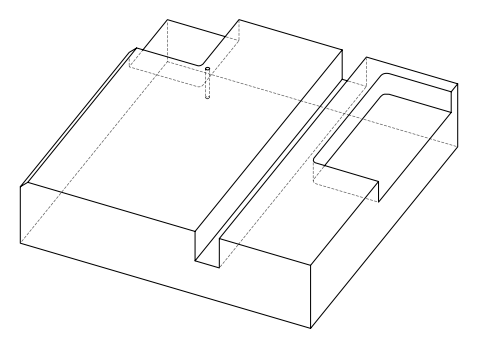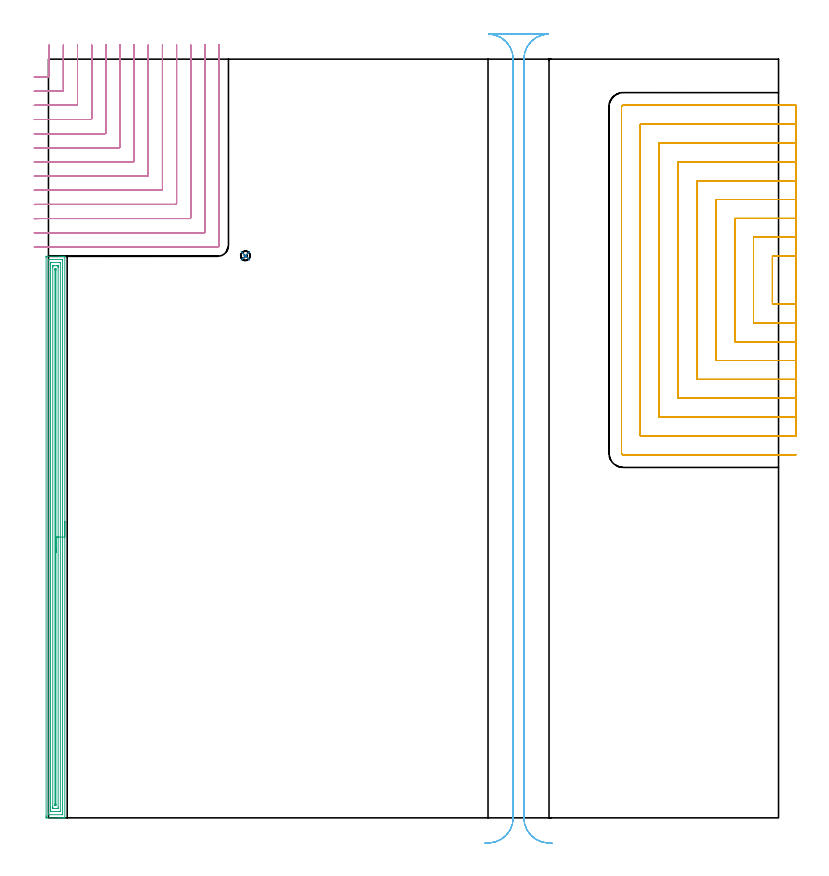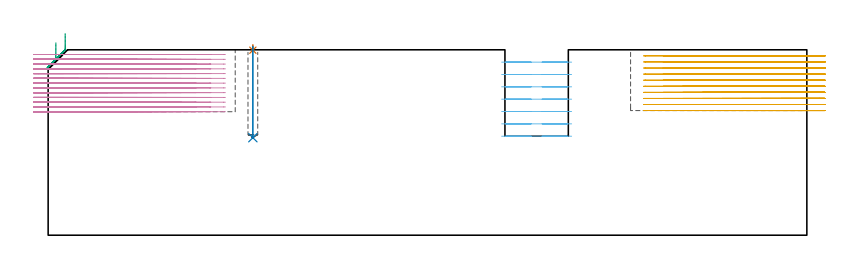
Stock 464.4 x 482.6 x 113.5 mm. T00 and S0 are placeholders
(PLAN: 6 operations, 5 tool changes, 168.6 min)
(1 SPOT_DRILL | STEP1POCKET | NXT0321_9005460120000 | 0.03 min | 0 mm3)
(2 DRILL_BLIND_HOLE_INTO_CENTER | STEP1POCKET | UGT0301_025 | 0.22 min | 1462 mm3)
(3 AREA_MILL | FG_CHAMFER_SURFACE | UGT0205_001 | 14.48 min | 25753 mm3)
(4 MILL_CORNER_NOTCH_RECTANGULAR | CORNER_NOTCH_RECTANGULAR | NXT0201_011 | Follow Part, ap 3, ae 75% | 51.26 min | 543363 mm3)
(5 MILL_SLOT | SLOT_PARTIAL_RECTANGULAR | NXT0201_012 | Follow Part, ap 4, ae 75% | 87.02 min | 955626 mm3)
(6 MILL_RECTANGULAR_SLOT | SLOT_RECTANGULAR | UGT0201_004 | Follow Part, ap 8, ae 75% | 15.61 min | 990706 mm3)
(TOOL NXT0321_9005460120000 | NC Spot Drill, 142deg, 12mm, Carbide, Uncoated | D12 PA142 FL30 Z2)
(TOOL UGT0301_025 | Twist Drill 6 mm | D6 PA118 FL57 Z2)
(TOOL UGT0205_001 | Chamfer Mill 20 x 3 x 45 deg. | D20 FL50 Z2)
(TOOL NXT0201_011 | ENDMILL 12mm [2P460-1200-NA 1630] | D12 FL38 Z6)
(TOOL NXT0201_012 | ENDMILL 16mm [2P460-1600-NA 1630] | D16 FL38 Z6)
(TOOL UGT0201_004 | End Mill 32 mm | D32 FL53 Z6)
(OP 1 SPOT_DRILL)
G17 G21 G94 G90
T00 M6
G54
G17 G0 G90 X125.3 Y357.5 S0 M3
G43 Z123.5 H0
G94 G81 G98 Z113.242 F250. R116.5
G80
M5
M2
(OP 2 DRILL_BLIND_HOLE_INTO_CENTER)
G17 G21 G94 G90
T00 M6
G54
G17 G0 G90 X125.3 Y357.5 S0 M3
G43 Z123.5 H0
G94 G81 G98 Z59.7 F250. R115.5
G80
M5
M2
(OP 3 AREA_MILL)
G17 G21 G94 G90
T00 M6
G54
G17 G0 G90 X10.4 Y188.6 S1061 M3
G43 Z123.5 H0
G94 G1 Y188.562 Z122.628 F250.
Y188.448 Z121.763
Y188.259 Z120.912
Y187.997 Z120.08
Y187.663 Z119.274
Y187.26 Z118.5
Y186.792 Z117.764
Y186.26 Z117.072
Y185.671 Z116.429
Y185.028 Z115.839
Y184.336 Z115.308
Y183.6 Z114.84
Y182.826 Z114.437
Y182.02 Z114.103
Y181.188 Z113.841
Y180.337 Z113.652
Y179.472 Z113.538
Y178.6 Z113.5
Y0.184
X10.397 Y0.01 Z113.488
X10.339 Y0.007 Z113.431
X9.907 Y0. Z113.006
X9.645 Z112.745
X8.91 Z112.005
X7.65 Z110.747
X6.234 Z109.33
X-0.902 Y0.001 Z102.196
X-1.143 Y0.003 Z101.954
X-1.492 Y0.008 Z101.606
X-1.494 Y0.038 Z101.604
X-1.499 Y0.632 Z101.602
X-1.5 Y1.231 Z101.6
Y356.569
X-1.497 Y356.866 Z101.602
X-1.492 Y357.19 Z101.606
X-1.164 Y357.2 Z101.934
X7.126 Z110.221
X8.542 Z111.638
X8.91 Z112.005
X9.645 Z112.745
X9.907 Z113.006
X10.339 Y357.193 Z113.431
X10.397 Y357.19 Z113.488
X10.4 Y357.015 Z113.5
Y178.6
X8.986 Z112.086
X8.985 Y2.268 Z112.085
X8.982 Y2.116 Z112.082
X8.979 Y2.021 Z112.079
X8.96 Y2.01 Z112.06
X8.91 Y2.007 Z112.01
X8.436 Y2.001 Z111.536
X0.409 Z103.509
X-0.01 Y2.006 Z103.09
X-0.068 Y2.01 Z103.032
X-0.079 Y2.016 Z103.021
X-0.082 Y2.09 Z103.018
X-0.085 Y2.192 Z103.015
X-0.086 Y2.496 Z103.014
X-0.085 Y354.932 Z103.015
X-0.082 Y355.085 Z103.018
X-0.079 Y355.18 Z103.021
X-0.06 Y355.19 Z103.04
X-0.01 Y355.193 Z103.09
X0.464 Y355.199 Z103.564
X8.491 Z111.591
X8.91 Y355.194 Z112.01
X8.968 Y355.19 Z112.068
X8.979 Y355.184 Z112.079
X8.982 Y355.11 Z112.082
X8.985 Y355.008 Z112.085
X8.986 Y354.856 Z112.086
Y354.78
Y178.6
X7.571 Z110.671
Y4.097
X7.569 Y4.041 Z110.669
X7.567 Y4.016 Z110.667
X7.565 Y4.01 Z110.665
X7.542 Y4.008 Z110.642
X7.333 Y4.001 Z110.433
X1.774 Z104.874
X1.566 Y4.004 Z104.666
X1.427 Y4.009 Z104.527
X1.335 Y4.015 Z104.435
X1.333 Y4.06 Z104.433
X1.331 Y4.209 Z104.431
X1.329 Y4.655 Z104.429
Y353.103
X1.33 Y353.159 Z104.43
X1.333 Y353.184 Z104.433
X1.335 Y353.19 Z104.435
X1.358 Y353.192 Z104.458
X1.567 Y353.199 Z104.667
X7.126 Z110.226
X7.334 Y353.196 Z110.434
X7.472 Y353.191 Z110.572
X7.565 Y353.185 Z110.665
X7.567 Y353.14 Z110.667
X7.569 Y352.991 Z110.669
X7.571 Y352.545 Z110.671
Y178.6
X6.157 Z109.257
Y6.892
X6.153 Y6.079 Z109.253
X6.15 Y6.023 Z109.25
X6.144 Y6.01 Z109.244
X6.12 Y6.007 Z109.22
X6.009 Y6.003 Z109.109
X5.787 Y6.001 Z108.887
X5.342 Y6. Z108.442
X3.558 Z106.658
X3.112 Y6.001 Z106.212
X2.891 Y6.003 Z105.991
X2.78 Y6.007 Z105.88
X2.756 Y6.01 Z105.856
X2.75 Y6.021 Z105.85
X2.748 Y6.063 Z105.848
X2.743 Y6.815 Z105.843
Y6.892
Y350.308
X2.747 Y351.121 Z105.847
X2.749 Y351.177 Z105.849
X2.756 Y351.19 Z105.856
X2.78 Y351.193 Z105.88
X2.891 Y351.197 Z105.991
X3.113 Y351.199 Z106.213
X3.558 Y351.2 Z106.658
X5.342 Z108.442
X5.788 Y351.199 Z108.888
X6.009 Y351.197 Z109.109
X6.12 Y351.193 Z109.22
X6.144 Y351.19 Z109.244
X6.15 Y351.179 Z109.25
X6.152 Y351.137 Z109.252
X6.157 Y350.385 Z109.257
Y350.308
Y178.6
X4.743 Z107.843
Y8.68
X4.742 Y8.388 Z107.842
X4.738 Y8.093 Z107.838
X4.736 Y8.017 Z107.836
X4.704 Y8.01 Z107.804
X4.619 Y8.006 Z107.719
X4.45 Y8.003 Z107.55
X4.233 Y8.004 Z107.333
X4.171 Y8.01 Z107.271
X4.164 Y8.027 Z107.264
X4.161 Y8.075 Z107.261
X4.158 Y8.68 Z107.258
X4.157 Y8.974 Z107.257
Y348.52
X4.158 Y348.812 Z107.258
X4.162 Y349.107 Z107.262
X4.164 Y349.183 Z107.264
X4.196 Y349.19 Z107.296
X4.28 Y349.194 Z107.38
X4.45 Y349.197 Z107.55
X4.667 Y349.196 Z107.767
X4.729 Y349.19 Z107.829
X4.736 Y349.173 Z107.836
X4.739 Y349.125 Z107.839
X4.742 Y348.52 Z107.842
X4.743 Y348.226 Z107.843
Y178.6
Y177.728 Z107.881
Y176.864 Z107.995
Y176.012 Z108.184
Y175.18 Z108.446
Y174.374 Z108.78
Y173.6 Z109.183
Y172.864 Z109.652
Y172.172 Z110.183
Y171.529 Z110.772
Y170.94 Z111.415
Y170.409 Z112.107
Y169.94 Z112.843
Y169.537 Z113.617
Y169.203 Z114.423
Y168.941 Z115.255
Y168.752 Z116.107
Y168.638 Z116.971
Y168.6 Z117.843
G0 Z123.5
M5
M2
(OP 4 MILL_CORNER_NOTCH_RECTANGULAR)
G17 G21 G94 G90
T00 M6
G54
G17 G0 G90 X-9. Y471.148 S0 M3
G43 Z123.5 H1
Z110.585
G94 G1 X-6. Y471.19 F250.
G2 X-4.496 Y471.2 R108. F500.
G1 X-0.093
G3 X0.5 Y471.793 R0.6
G1 Y488.6
Y491.6 F250.
G0 Z123.5
X-9. Y462.143
Z110.585
G1 X-6. Y462.189
G2 X-4.496 Y462.2 R99. F500.
G1 X8.907
G3 X9.5 Y462.793 R0.6
G1 Y488.6
Y491.6 F250.
G0 Z123.5
X-9. Y453.137
Z110.585
G1 X-6. Y453.187
G2 X-4.496 Y453.2 R90. F500.
G1 X17.907
G3 X18.5 Y453.793 R0.6
G1 Y488.6
Y491.6 F250.
G0 Z123.5
X-8.999 Y444.13
Z110.585
G1 X-6. Y444.186
G2 X-4.496 Y444.2 R81. F500.
G1 X26.906
G3 X27.5 Y444.794 R0.6
G1 Y488.6
Y491.6 F250.
G0 Z123.5
X-8.999 Y435.122
Z110.585
G1 X-6. Y435.184
G2 X-4.496 Y435.2 R72. F500.
G1 X35.906
G3 X36.5 Y435.794 R0.6
G1 Y488.6
Y491.6 F250.
G0 Z123.5
X-8.999 Y426.11
Z110.585
G1 X-6. Y426.182
G2 X-4.496 Y426.2 R63. F500.
G1 X44.906
G3 X45.5 Y426.794 R0.6
G1 Y488.6
Y491.6 F250.
G0 Z123.5
X-8.999 Y417.095
Z110.585
G1 X-6. Y417.179
G2 X-4.496 Y417.2 R54. F500.
G1 X53.905
G3 X54.5 Y417.795 R0.6
G1 Y488.6
Y491.6 F250.
G0 Z123.5
X-8.998 Y408.075
Z110.585
G1 X-6. Y408.175
G2 X-4.496 Y408.2 R45. F500.
G1 X62.905
G3 X63.5 Y408.795 R0.6
G1 Y488.6
Y491.6 F250.
G0 Z123.5
X-8.997 Y399.043
Z110.585
G1 X-6. Y399.169
G2 X-4.496 Y399.2 R36. F500.
G1 X71.905
G3 X72.5 Y399.795 R0.6
G1 Y488.6
Y491.6 F250.
G0 Z123.5
X-8.995 Y389.991
Z110.585
G1 X-6. Y390.158
G2 X-4.496 Y390.2 R27. F500.
G1 X80.905
G3 X81.5 Y390.795 R0.6
G1 Y488.6
Y491.6 F250.
G0 Z123.5
X-8.99 Y380.886
Z110.585
G1 X-6. Y381.137
G2 X-4.496 Y381.2 R18. F500.
G1 X89.904
G3 X90.5 Y381.796 R0.6
G1 Y488.6
Y491.6 F250.
G0 Z123.5
X-8.958 Y371.572
Z110.585
G1 X-6. Y372.073
G2 X-4.496 Y372.2 R9. F500.
G1 X98.904
G3 X99.5 Y372.796 R0.6
G1 Y488.6
Y491.6 F250.
G0 Z123.5
X-7.496 Y363.2
Z110.585
G1 X-4.496
X107.5 F500.
G3 X108.5 Y364.2 R1.
G1 Y488.6
Y491.6 F250.
G0 Z123.5
X-9. Y471.195
Z107.669
G1 X-6. Y471.2
X-5.821 F500.
X-0.093
G3 X0.5 Y471.793 R0.6
G1 Y488.6
Y491.6 F250.
G0 Z123.5
X-9. Y462.194
Z107.669
G1 X-6. Y462.2
X-5.821 F500.
X8.907
G3 X9.5 Y462.793 R0.6
G1 Y488.6
Y491.6 F250.
G0 Z123.5
X-9. Y453.194
Z107.669
G1 X-6. Y453.2
X-5.821 F500.
X17.907
G3 X18.5 Y453.793 R0.6
G1 Y488.6
Y491.6 F250.
G0 Z123.5
X-9. Y444.193
Z107.669
G1 X-6. Y444.2
X-5.821 F500.
X26.906
G3 X27.5 Y444.794 R0.6
G1 Y488.6
Y491.6 F250.
G0 Z123.5
X-9. Y435.192
Z107.669
G1 X-6. Y435.2
X-5.821 F500.
X35.906
G3 X36.5 Y435.794 R0.6
G1 Y488.6
Y491.6 F250.
G0 Z123.5
X-9. Y426.191
Z107.669
G1 X-6. Y426.2
X-5.821 F500.
X44.906
G3 X45.5 Y426.794 R0.6
G1 Y488.6
Y491.6 F250.
G0 Z123.5
X-9. Y417.19
Z107.669
G1 X-6. Y417.2
X-5.821 F500.
X53.905
G3 X54.5 Y417.795 R0.6
G1 Y488.6
Y491.6 F250.
G0 Z123.5
X-9. Y408.188
Z107.669
G1 X-6. Y408.2
X-5.821 F500.
X62.905
G3 X63.5 Y408.795 R0.6
G1 Y488.6
Y491.6 F250.
G0 Z123.5
X-9. Y399.185
Z107.669
G1 X-6. Y399.2
X-5.821 F500.
X71.905
G3 X72.5 Y399.795 R0.6
G1 Y488.6
Y491.6 F250.
G0 Z123.5
X-9. Y390.18
Z107.669
G1 X-6. Y390.199
X-5.821 Y390.2 F500.
X80.905
G3 X81.5 Y390.795 R0.6
G1 Y488.6
Y491.6 F250.
G0 Z123.5
X-9. Y381.169
Z107.669
G1 X-6. Y381.199
X-5.821 Y381.2 F500.
X89.904
G3 X90.5 Y381.796 R0.6
G1 Y488.6
Y491.6 F250.
G0 Z123.5
X-8.999 Y372.139
Z107.669
G1 X-6. Y372.198
X-5.821 Y372.2 F500.
X98.904
G3 X99.5 Y372.796 R0.6
G1 Y488.6
Y491.6 F250.
G0 Z123.5
X-8.821 Y363.2
Z107.669
G1 X-5.821
X107.5 F500.
G3 X108.5 Y364.2 R1.
G1 Y488.6
Y491.6 F250.
G0 Z123.5
X-9. Y471.2
Z104.754
G1 X-6.
X-0.093 F500.
G3 X0.5 Y471.793 R0.6
G1 Y488.6
Y491.6 F250.
G0 Z123.5
X-9. Y462.2
Z104.754
G1 X-6.
X8.907 F500.
G3 X9.5 Y462.793 R0.6
G1 Y488.6
Y491.6 F250.
G0 Z123.5
X-9. Y453.2
Z104.754
G1 X-6.
X17.907 F500.
G3 X18.5 Y453.793 R0.6
G1 Y488.6
Y491.6 F250.
G0 Z123.5
X-9. Y444.2
Z104.754
G1 X-6.
X26.906 F500.
G3 X27.5 Y444.794 R0.6
G1 Y488.6
Y491.6 F250.
G0 Z123.5
X-9. Y435.2
Z104.754
G1 X-6.
X35.906 F500.
G3 X36.5 Y435.794 R0.6
G1 Y488.6
Y491.6 F250.
G0 Z123.5
X-9. Y426.2
Z104.754
G1 X-6.
X44.906 F500.
G3 X45.5 Y426.794 R0.6
G1 Y488.6
Y491.6 F250.
G0 Z123.5
X-9. Y417.2
Z104.754
G1 X-6.
X53.905 F500.
G3 X54.5 Y417.795 R0.6
G1 Y488.6
Y491.6 F250.
G0 Z123.5
X-9. Y408.2
Z104.754
G1 X-6.
X62.905 F500.
G3 X63.5 Y408.795 R0.6
G1 Y488.6
Y491.6 F250.
G0 Z123.5
X-9. Y399.2
Z104.754
G1 X-6.
X71.905 F500.
G3 X72.5 Y399.795 R0.6
G1 Y488.6
Y491.6 F250.
G0 Z123.5
X-9. Y390.2
Z104.754
G1 X-6.
X80.905 F500.
G3 X81.5 Y390.795 R0.6
G1 Y488.6
Y491.6 F250.
G0 Z123.5
X-9. Y381.2
Z104.754
G1 X-6.
X89.904 F500.
G3 X90.5 Y381.796 R0.6
G1 Y488.6
Y491.6 F250.
G0 Z123.5
X-9. Y372.2
Z104.754
G1 X-6.
X98.904 F500.
G3 X99.5 Y372.796 R0.6
G1 Y488.6
Y491.6 F250.
G0 Z123.5
X-9. Y363.2
Z104.754
G1 X-6.
X107.5 F500.
G3 X108.5 Y364.2 R1.
G1 Y488.6
Y491.6 F250.
G0 Z123.5
X-9. Y471.2
Z101.838
G1 X-6.
X-0.093 F500.
G3 X0.5 Y471.793 R0.6
G1 Y488.6
Y491.6 F250.
G0 Z123.5
X-9. Y462.2
Z101.838
G1 X-6.
X8.907 F500.
G3 X9.5 Y462.793 R0.6
G1 Y488.6
Y491.6 F250.
G0 Z123.5
X-9. Y453.2
Z101.838
G1 X-6.
X17.907 F500.
G3 X18.5 Y453.793 R0.6
G1 Y488.6
Y491.6 F250.
G0 Z123.5
X-9. Y444.2
Z101.838
G1 X-6.
X26.906 F500.
G3 X27.5 Y444.794 R0.6
G1 Y488.6
Y491.6 F250.
G0 Z123.5
X-9. Y435.2
Z101.838
G1 X-6.
X35.906 F500.
G3 X36.5 Y435.794 R0.6
G1 Y488.6
Y491.6 F250.
G0 Z123.5
X-9. Y426.2
Z101.838
G1 X-6.
X44.906 F500.
G3 X45.5 Y426.794 R0.6
G1 Y488.6
Y491.6 F250.
G0 Z123.5
X-9. Y417.2
Z101.838
G1 X-6.
X53.905 F500.
G3 X54.5 Y417.795 R0.6
G1 Y488.6
Y491.6 F250.
G0 Z123.5
X-9. Y408.2
Z101.838
G1 X-6.
X62.905 F500.
G3 X63.5 Y408.795 R0.6
G1 Y488.6
Y491.6 F250.
G0 Z123.5
X-9. Y399.2
Z101.838
G1 X-6.
X71.905 F500.
G3 X72.5 Y399.795 R0.6
G1 Y488.6
Y491.6 F250.
G0 Z123.5
X-9. Y390.2
Z101.838
G1 X-6.
X80.905 F500.
G3 X81.5 Y390.795 R0.6
G1 Y488.6
Y491.6 F250.
G0 Z123.5
X-9. Y381.2
Z101.838
G1 X-6.
X89.904 F500.
G3 X90.5 Y381.796 R0.6
G1 Y488.6
Y491.6 F250.
G0 Z123.5
X-9. Y372.2
Z101.838
G1 X-6.
X98.904 F500.
G3 X99.5 Y372.796 R0.6
G1 Y488.6
Y491.6 F250.
G0 Z123.5
X-9. Y363.2
Z101.838
G1 X-6.
X107.5 F500.
G3 X108.5 Y364.2 R1.
G1 Y488.6
Y491.6 F250.
G0 Z123.5
X-9. Y471.2
Z98.923
G1 X-6.
X-0.093 F500.
G3 X0.5 Y471.793 R0.6
G1 Y488.6
Y491.6 F250.
G0 Z123.5
X-9. Y462.2
Z98.923
G1 X-6.
X8.907 F500.
G3 X9.5 Y462.793 R0.6
G1 Y488.6
Y491.6 F250.
G0 Z123.5
X-9. Y453.2
Z98.923
G1 X-6.
X17.907 F500.
G3 X18.5 Y453.793 R0.6
G1 Y488.6
Y491.6 F250.
G0 Z123.5
X-9. Y444.2
Z98.923
G1 X-6.
X26.906 F500.
G3 X27.5 Y444.794 R0.6
G1 Y488.6
Y491.6 F250.
G0 Z123.5
X-9. Y435.2
Z98.923
G1 X-6.
X35.906 F500.
G3 X36.5 Y435.794 R0.6
G1 Y488.6
Y491.6 F250.
G0 Z123.5
X-9. Y426.2
Z98.923
G1 X-6.
X44.906 F500.
G3 X45.5 Y426.794 R0.6
G1 Y488.6
Y491.6 F250.
G0 Z123.5
X-9. Y417.2
Z98.923
G1 X-6.
X53.905 F500.
G3 X54.5 Y417.795 R0.6
G1 Y488.6
Y491.6 F250.
G0 Z123.5
X-9. Y408.2
Z98.923
G1 X-6.
X62.905 F500.
G3 X63.5 Y408.795 R0.6
G1 Y488.6
Y491.6 F250.
G0 Z123.5
X-9. Y399.2
Z98.923
G1 X-6.
X71.905 F500.
G3 X72.5 Y399.795 R0.6
G1 Y488.6
Y491.6 F250.
G0 Z123.5
X-9. Y390.2
Z98.923
G1 X-6.
X80.905 F500.
G3 X81.5 Y390.795 R0.6
G1 Y488.6
Y491.6 F250.
G0 Z123.5
X-9. Y381.2
Z98.923
G1 X-6.
X89.904 F500.
G3 X90.5 Y381.796 R0.6
G1 Y488.6
Y491.6 F250.
G0 Z123.5
X-9. Y372.2
Z98.923
G1 X-6.
X98.904 F500.
G3 X99.5 Y372.796 R0.6
G1 Y488.6
Y491.6 F250.
G0 Z123.5
X-9. Y363.2
Z98.923
G1 X-6.
X107.5 F500.
G3 X108.5 Y364.2 R1.
G1 Y488.6
Y491.6 F250.
G0 Z123.5
X-9. Y471.2
Z96.008
G1 X-6.
X-0.093 F500.
G3 X0.5 Y471.793 R0.6
G1 Y488.6
Y491.6 F250.
G0 Z123.5
X-9. Y462.2
Z96.008
G1 X-6.
X8.907 F500.
G3 X9.5 Y462.793 R0.6
G1 Y488.6
Y491.6 F250.
G0 Z123.5
X-9. Y453.2
Z96.008
G1 X-6.
X17.907 F500.
G3 X18.5 Y453.793 R0.6
G1 Y488.6
Y491.6 F250.
G0 Z123.5
X-9. Y444.2
Z96.008
G1 X-6.
X26.906 F500.
G3 X27.5 Y444.794 R0.6
G1 Y488.6
Y491.6 F250.
G0 Z123.5
X-9. Y435.2
Z96.008
G1 X-6.
X35.906 F500.
G3 X36.5 Y435.794 R0.6
G1 Y488.6
Y491.6 F250.
G0 Z123.5
X-9. Y426.2
Z96.008
G1 X-6.
X44.906 F500.
G3 X45.5 Y426.794 R0.6
G1 Y488.6
Y491.6 F250.
G0 Z123.5
X-9. Y417.2
Z96.008
G1 X-6.
X53.905 F500.
G3 X54.5 Y417.795 R0.6
G1 Y488.6
Y491.6 F250.
G0 Z123.5
X-9. Y408.2
Z96.008
G1 X-6.
X62.905 F500.
G3 X63.5 Y408.795 R0.6
G1 Y488.6
Y491.6 F250.
G0 Z123.5
X-9. Y399.2
Z96.008
G1 X-6.
X71.905 F500.
G3 X72.5 Y399.795 R0.6
G1 Y488.6
Y491.6 F250.
G0 Z123.5
X-9. Y390.2
Z96.008
G1 X-6.
X80.905 F500.
G3 X81.5 Y390.795 R0.6
G1 Y488.6
Y491.6 F250.
G0 Z123.5
X-9. Y381.2
Z96.008
G1 X-6.
X89.904 F500.
G3 X90.5 Y381.796 R0.6
G1 Y488.6
Y491.6 F250.
G0 Z123.5
X-9. Y372.2
Z96.008
G1 X-6.
X98.904 F500.
G3 X99.5 Y372.796 R0.6
G1 Y488.6
Y491.6 F250.
G0 Z123.5
X-9. Y363.2
Z96.008
G1 X-6.
X107.5 F500.
G3 X108.5 Y364.2 R1.
G1 Y488.6
Y491.6 F250.
G0 Z123.5
X-9. Y471.2
Z93.092
G1 X-6.
X-0.093 F500.
G3 X0.5 Y471.793 R0.6
G1 Y488.6
Y491.6 F250.
G0 Z123.5
X-9. Y462.2
Z93.092
G1 X-6.
X8.907 F500.
G3 X9.5 Y462.793 R0.6
G1 Y488.6
Y491.6 F250.
G0 Z123.5
X-9. Y453.2
Z93.092
G1 X-6.
X17.907 F500.
G3 X18.5 Y453.793 R0.6
G1 Y488.6
Y491.6 F250.
G0 Z123.5
X-9. Y444.2
Z93.092
G1 X-6.
X26.906 F500.
G3 X27.5 Y444.794 R0.6
G1 Y488.6
Y491.6 F250.
G0 Z123.5
X-9. Y435.2
Z93.092
G1 X-6.
X35.906 F500.
G3 X36.5 Y435.794 R0.6
G1 Y488.6
Y491.6 F250.
G0 Z123.5
X-9. Y426.2
Z93.092
G1 X-6.
X44.906 F500.
G3 X45.5 Y426.794 R0.6
G1 Y488.6
Y491.6 F250.
G0 Z123.5
X-9. Y417.2
Z93.092
G1 X-6.
X53.905 F500.
G3 X54.5 Y417.795 R0.6
G1 Y488.6
Y491.6 F250.
G0 Z123.5
X-9. Y408.2
Z93.092
G1 X-6.
X62.905 F500.
G3 X63.5 Y408.795 R0.6
G1 Y488.6
Y491.6 F250.
G0 Z123.5
X-9. Y399.2
Z93.092
G1 X-6.
X71.905 F500.
G3 X72.5 Y399.795 R0.6
G1 Y488.6
Y491.6 F250.
G0 Z123.5
X-9. Y390.2
Z93.092
G1 X-6.
X80.905 F500.
G3 X81.5 Y390.795 R0.6
G1 Y488.6
Y491.6 F250.
G0 Z123.5
X-9. Y381.2
Z93.092
G1 X-6.
X89.904 F500.
G3 X90.5 Y381.796 R0.6
G1 Y488.6
Y491.6 F250.
G0 Z123.5
X-9. Y372.2
Z93.092
G1 X-6.
X98.904 F500.
G3 X99.5 Y372.796 R0.6
G1 Y488.6
Y491.6 F250.
G0 Z123.5
X-9. Y363.2
Z93.092
G1 X-6.
X107.5 F500.
G3 X108.5 Y364.2 R1.
G1 Y488.6
Y491.6 F250.
G0 Z123.5
X-9. Y471.2
Z90.177
G1 X-6.
X-0.093 F500.
G3 X0.5 Y471.793 R0.6
G1 Y488.6
Y491.6 F250.
G0 Z123.5
X-9. Y462.2
Z90.177
G1 X-6.
X8.907 F500.
G3 X9.5 Y462.793 R0.6
G1 Y488.6
Y491.6 F250.
G0 Z123.5
X-9. Y453.2
Z90.177
G1 X-6.
X17.907 F500.
G3 X18.5 Y453.793 R0.6
G1 Y488.6
Y491.6 F250.
G0 Z123.5
X-9. Y444.2
Z90.177
G1 X-6.
X26.906 F500.
G3 X27.5 Y444.794 R0.6
G1 Y488.6
Y491.6 F250.
G0 Z123.5
X-9. Y435.2
Z90.177
G1 X-6.
X35.906 F500.
G3 X36.5 Y435.794 R0.6
G1 Y488.6
Y491.6 F250.
G0 Z123.5
X-9. Y426.2
Z90.177
G1 X-6.
X44.906 F500.
G3 X45.5 Y426.794 R0.6
G1 Y488.6
Y491.6 F250.
G0 Z123.5
X-9. Y417.2
Z90.177
G1 X-6.
X53.905 F500.
G3 X54.5 Y417.795 R0.6
G1 Y488.6
Y491.6 F250.
G0 Z123.5
X-9. Y408.2
Z90.177
G1 X-6.
X62.905 F500.
G3 X63.5 Y408.795 R0.6
G1 Y488.6
Y491.6 F250.
G0 Z123.5
X-9. Y399.2
Z90.177
G1 X-6.
X71.905 F500.
G3 X72.5 Y399.795 R0.6
G1 Y488.6
Y491.6 F250.
G0 Z123.5
X-9. Y390.2
Z90.177
G1 X-6.
X80.905 F500.
G3 X81.5 Y390.795 R0.6
G1 Y488.6
Y491.6 F250.
G0 Z123.5
X-9. Y381.2
Z90.177
G1 X-6.
X89.904 F500.
G3 X90.5 Y381.796 R0.6
G1 Y488.6
Y491.6 F250.
G0 Z123.5
X-9. Y372.2
Z90.177
G1 X-6.
X98.904 F500.
G3 X99.5 Y372.796 R0.6
G1 Y488.6
Y491.6 F250.
G0 Z123.5
X-9. Y363.2
Z90.177
G1 X-6.
X107.5 F500.
G3 X108.5 Y364.2 R1.
G1 Y488.6
Y491.6 F250.
G0 Z123.5
X-9. Y471.2
Z87.262
G1 X-6.
X-0.093 F500.
G3 X0.5 Y471.793 R0.6
G1 Y488.6
Y491.6 F250.
G0 Z123.5
X-9. Y462.2
Z87.262
G1 X-6.
X8.907 F500.
G3 X9.5 Y462.793 R0.6
G1 Y488.6
Y491.6 F250.
G0 Z123.5
X-9. Y453.2
Z87.262
G1 X-6.
X17.907 F500.
G3 X18.5 Y453.793 R0.6
G1 Y488.6
Y491.6 F250.
G0 Z123.5
X-9. Y444.2
Z87.262
G1 X-6.
X26.906 F500.
G3 X27.5 Y444.794 R0.6
G1 Y488.6
Y491.6 F250.
G0 Z123.5
X-9. Y435.2
Z87.262
G1 X-6.
X35.906 F500.
G3 X36.5 Y435.794 R0.6
G1 Y488.6
Y491.6 F250.
G0 Z123.5
X-9. Y426.2
Z87.262
G1 X-6.
X44.906 F500.
G3 X45.5 Y426.794 R0.6
G1 Y488.6
Y491.6 F250.
G0 Z123.5
X-9. Y417.2
Z87.262
G1 X-6.
X53.905 F500.
G3 X54.5 Y417.795 R0.6
G1 Y488.6
Y491.6 F250.
G0 Z123.5
X-9. Y408.2
Z87.262
G1 X-6.
X62.905 F500.
G3 X63.5 Y408.795 R0.6
G1 Y488.6
Y491.6 F250.
G0 Z123.5
X-9. Y399.2
Z87.262
G1 X-6.
X71.905 F500.
G3 X72.5 Y399.795 R0.6
G1 Y488.6
Y491.6 F250.
G0 Z123.5
X-9. Y390.2
Z87.262
G1 X-6.
X80.905 F500.
G3 X81.5 Y390.795 R0.6
G1 Y488.6
Y491.6 F250.
G0 Z123.5
X-9. Y381.2
Z87.262
G1 X-6.
X89.904 F500.
G3 X90.5 Y381.796 R0.6
G1 Y488.6
Y491.6 F250.
G0 Z123.5
X-9. Y372.2
Z87.262
G1 X-6.
X98.904 F500.
G3 X99.5 Y372.796 R0.6
G1 Y488.6
Y491.6 F250.
G0 Z123.5
X-9. Y363.2
Z87.262
G1 X-6.
X107.5 F500.
G3 X108.5 Y364.2 R1.
G1 Y488.6
Y491.6 F250.
G0 Z123.5
X-9. Y471.2
Z84.346
G1 X-6.
X-0.093 F500.
G3 X0.5 Y471.793 R0.6
G1 Y488.6
Y491.6 F250.
G0 Z123.5
X-9. Y462.2
Z84.346
G1 X-6.
X8.907 F500.
G3 X9.5 Y462.793 R0.6
G1 Y488.6
Y491.6 F250.
G0 Z123.5
X-9. Y453.2
Z84.346
G1 X-6.
X17.907 F500.
G3 X18.5 Y453.793 R0.6
G1 Y488.6
Y491.6 F250.
G0 Z123.5
X-9. Y444.2
Z84.346
G1 X-6.
X26.906 F500.
G3 X27.5 Y444.794 R0.6
G1 Y488.6
Y491.6 F250.
G0 Z123.5
X-9. Y435.2
Z84.346
G1 X-6.
X35.906 F500.
G3 X36.5 Y435.794 R0.6
G1 Y488.6
Y491.6 F250.
G0 Z123.5
X-9. Y426.2
Z84.346
G1 X-6.
X44.906 F500.
G3 X45.5 Y426.794 R0.6
G1 Y488.6
Y491.6 F250.
G0 Z123.5
X-9. Y417.2
Z84.346
G1 X-6.
X53.905 F500.
G3 X54.5 Y417.795 R0.6
G1 Y488.6
Y491.6 F250.
G0 Z123.5
X-9. Y408.2
Z84.346
G1 X-6.
X62.905 F500.
G3 X63.5 Y408.795 R0.6
G1 Y488.6
Y491.6 F250.
G0 Z123.5
X-9. Y399.2
Z84.346
G1 X-6.
X71.905 F500.
G3 X72.5 Y399.795 R0.6
G1 Y488.6
Y491.6 F250.
G0 Z123.5
X-9. Y390.2
Z84.346
G1 X-6.
X80.905 F500.
G3 X81.5 Y390.795 R0.6
G1 Y488.6
Y491.6 F250.
G0 Z123.5
X-9. Y381.2
Z84.346
G1 X-6.
X89.904 F500.
G3 X90.5 Y381.796 R0.6
G1 Y488.6
Y491.6 F250.
G0 Z123.5
X-9. Y372.2
Z84.346
G1 X-6.
X98.904 F500.
G3 X99.5 Y372.796 R0.6
G1 Y488.6
Y491.6 F250.
G0 Z123.5
X-9. Y363.2
Z84.346
G1 X-6.
X107.5 F500.
G3 X108.5 Y364.2 R1.
G1 Y488.6
Y491.6 F250.
G0 Z123.5
X-9. Y471.2
Z81.431
G1 X-6.
X-0.093 F500.
G3 X0.5 Y471.793 R0.6
G1 Y488.6
Y491.6 F250.
G0 Z123.5
X-9. Y462.2
Z81.431
G1 X-6.
X8.907 F500.
G3 X9.5 Y462.793 R0.6
G1 Y488.6
Y491.6 F250.
G0 Z123.5
X-9. Y453.2
Z81.431
G1 X-6.
X17.907 F500.
G3 X18.5 Y453.793 R0.6
G1 Y488.6
Y491.6 F250.
G0 Z123.5
X-9. Y444.2
Z81.431
G1 X-6.
X26.906 F500.
G3 X27.5 Y444.794 R0.6
G1 Y488.6
Y491.6 F250.
G0 Z123.5
X-9. Y435.2
Z81.431
G1 X-6.
X35.906 F500.
G3 X36.5 Y435.794 R0.6
G1 Y488.6
Y491.6 F250.
G0 Z123.5
X-9. Y426.2
Z81.431
G1 X-6.
X44.906 F500.
G3 X45.5 Y426.794 R0.6
G1 Y488.6
Y491.6 F250.
G0 Z123.5
X-9. Y417.2
Z81.431
G1 X-6.
X53.905 F500.
G3 X54.5 Y417.795 R0.6
G1 Y488.6
Y491.6 F250.
G0 Z123.5
X-9. Y408.2
Z81.431
G1 X-6.
X62.905 F500.
G3 X63.5 Y408.795 R0.6
G1 Y488.6
Y491.6 F250.
G0 Z123.5
X-9. Y399.2
Z81.431
G1 X-6.
X71.905 F500.
G3 X72.5 Y399.795 R0.6
G1 Y488.6
Y491.6 F250.
G0 Z123.5
X-9. Y390.2
Z81.431
G1 X-6.
X80.905 F500.
G3 X81.5 Y390.795 R0.6
G1 Y488.6
Y491.6 F250.
G0 Z123.5
X-9. Y381.2
Z81.431
G1 X-6.
X89.904 F500.
G3 X90.5 Y381.796 R0.6
G1 Y488.6
Y491.6 F250.
G0 Z123.5
X-9. Y372.2
Z81.431
G1 X-6.
X98.904 F500.
G3 X99.5 Y372.796 R0.6
G1 Y488.6
Y491.6 F250.
G0 Z123.5
X-9. Y363.2
Z81.431
G1 X-6.
X107.5 F500.
G3 X108.5 Y364.2 R1.
G1 Y488.6
Y491.6 F250.
G0 Z123.5
X-9. Y471.2
Z78.515
G1 X-6.
X-0.093 F500.
G3 X0.5 Y471.793 R0.6
G1 Y488.6
Y491.6 F250.
G0 Z123.5
X-9. Y462.2
Z78.515
G1 X-6.
X8.907 F500.
G3 X9.5 Y462.793 R0.6
G1 Y488.6
Y491.6 F250.
G0 Z123.5
X-9. Y453.2
Z78.515
G1 X-6.
X17.907 F500.
G3 X18.5 Y453.793 R0.6
G1 Y488.6
Y491.6 F250.
G0 Z123.5
X-9. Y444.2
Z78.515
G1 X-6.
X26.906 F500.
G3 X27.5 Y444.794 R0.6
G1 Y488.6
Y491.6 F250.
G0 Z123.5
X-9. Y435.2
Z78.515
G1 X-6.
X35.906 F500.
G3 X36.5 Y435.794 R0.6
G1 Y488.6
Y491.6 F250.
G0 Z123.5
X-9. Y426.2
Z78.515
G1 X-6.
X44.906 F500.
G3 X45.5 Y426.794 R0.6
G1 Y488.6
Y491.6 F250.
G0 Z123.5
X-9. Y417.2
Z78.515
G1 X-6.
X53.905 F500.
G3 X54.5 Y417.795 R0.6
G1 Y488.6
Y491.6 F250.
G0 Z123.5
X-9. Y408.2
Z78.515
G1 X-6.
X62.905 F500.
G3 X63.5 Y408.795 R0.6
G1 Y488.6
Y491.6 F250.
G0 Z123.5
X-9. Y399.2
Z78.515
G1 X-6.
X71.905 F500.
G3 X72.5 Y399.795 R0.6
G1 Y488.6
Y491.6 F250.
G0 Z123.5
X-9. Y390.2
Z78.515
G1 X-6.
X80.905 F500.
G3 X81.5 Y390.795 R0.6
G1 Y488.6
Y491.6 F250.
G0 Z123.5
X-9. Y381.2
Z78.515
G1 X-6.
X89.904 F500.
G3 X90.5 Y381.796 R0.6
G1 Y488.6
Y491.6 F250.
G0 Z123.5
X-9. Y372.2
Z78.515
G1 X-6.
X98.904 F500.
G3 X99.5 Y372.796 R0.6
G1 Y488.6
Y491.6 F250.
G0 Z123.5
X-9. Y363.2
Z78.515
G1 X-6.
X107.5 F500.
G3 X108.5 Y364.2 R1.
G1 Y488.6
Y491.6 F250.
G0 Z123.5
X-9. Y471.2
Z75.6
G1 X-6.
X-0.093 F500.
G3 X0.5 Y471.793 R0.6
G1 Y488.6
Y491.6 F250.
G0 Z123.5
X-9. Y462.2
Z75.6
G1 X-6.
X8.907 F500.
G3 X9.5 Y462.793 R0.6
G1 Y488.6
Y491.6 F250.
G0 Z123.5
X-9. Y453.2
Z75.6
G1 X-6.
X17.907 F500.
G3 X18.5 Y453.793 R0.6
G1 Y488.6
Y491.6 F250.
G0 Z123.5
X-9. Y444.2
Z75.6
G1 X-6.
X26.906 F500.
G3 X27.5 Y444.794 R0.6
G1 Y488.6
Y491.6 F250.
G0 Z123.5
X-9. Y435.2
Z75.6
G1 X-6.
X35.906 F500.
G3 X36.5 Y435.794 R0.6
G1 Y488.6
Y491.6 F250.
G0 Z123.5
X-9. Y426.2
Z75.6
G1 X-6.
X44.906 F500.
G3 X45.5 Y426.794 R0.6
G1 Y488.6
Y491.6 F250.
G0 Z123.5
X-9. Y417.2
Z75.6
G1 X-6.
X53.905 F500.
G3 X54.5 Y417.795 R0.6
G1 Y488.6
Y491.6 F250.
G0 Z123.5
X-9. Y408.2
Z75.6
G1 X-6.
X62.905 F500.
G3 X63.5 Y408.795 R0.6
G1 Y488.6
Y491.6 F250.
G0 Z123.5
X-9. Y399.2
Z75.6
G1 X-6.
X71.905 F500.
G3 X72.5 Y399.795 R0.6
G1 Y488.6
Y491.6 F250.
G0 Z123.5
X-9. Y390.2
Z75.6
G1 X-6.
X80.905 F500.
G3 X81.5 Y390.795 R0.6
G1 Y488.6
Y491.6 F250.
G0 Z123.5
X-9. Y381.2
Z75.6
G1 X-6.
X89.904 F500.
G3 X90.5 Y381.796 R0.6
G1 Y488.6
Y491.6 F250.
G0 Z123.5
X-9. Y372.2
Z75.6
G1 X-6.
X98.904 F500.
G3 X99.5 Y372.796 R0.6
G1 Y488.6
Y491.6 F250.
G0 Z123.5
X-9. Y363.2
Z75.6
G1 X-6.
X107.5 F500.
G3 X108.5 Y364.2 R1.
G1 Y488.6
Y491.6 F250.
G0 Z123.5
M5
M2
(OP 5 MILL_SLOT)
G17 G21 G94 G90
T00 M6
G54
G17 G0 G90 X475.4 Y357.3 S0 M3
G43 Z123.5 H1
Z109.78
G94 G1 X472.4 F250.
X460.5 F500.
Y326.9
X472.4
X475.4 F250.
Y369.3
X472.4
X448.5 F500.
Y314.9
X472.4
X475.4 F250.
Y381.3
X472.4
X436.5 F500.
Y302.9
X472.4
X475.4 F250.
Y393.3
X472.4
X424.5 F500.
Y290.9
X472.4
X475.4 F250.
Y405.3
X472.4
X412.5 F500.
Y278.9
X472.4
X475.4 F250.
Y417.3
X472.4
X400.5 F500.
Y266.9
X472.4
X475.4 F250.
Y429.3
X472.4
X388.5 F500.
Y254.9
X472.4
X475.4 F250.
Y441.3
X472.4
X376.5 F500.
Y242.9
X472.4
X475.4 F250.
Y453.3
X472.4
X365.7 F500.
G3 X364.5 Y452.1 R1.2
G1 Y232.1
G3 X365.7 Y230.9 R1.2
G1 X472.4
X475.4 F250.
G0 Y357.3 Z106.06
G1 X472.4
X460.5 F500.
Y326.9
X472.4
X475.4 F250.
Y369.3
X472.4
X448.5 F500.
Y314.9
X472.4
X475.4 F250.
Y381.3
X472.4
X436.5 F500.
Y302.9
X472.4
X475.4 F250.
Y393.3
X472.4
X424.5 F500.
Y290.9
X472.4
X475.4 F250.
Y405.3
X472.4
X412.5 F500.
Y278.9
X472.4
X475.4 F250.
Y417.3
X472.4
X400.5 F500.
Y266.9
X472.4
X475.4 F250.
Y429.3
X472.4
X388.5 F500.
Y254.9
X472.4
X475.4 F250.
Y441.3
X472.4
X376.5 F500.
Y242.9
X472.4
X475.4 F250.
Y453.3
X472.4
X365.7 F500.
G3 X364.5 Y452.1 R1.2
G1 Y232.1
G3 X365.7 Y230.9 R1.2
G1 X472.4
X475.4 F250.
G0 Y357.3 Z102.34
G1 X472.4
X460.5 F500.
Y326.9
X472.4
X475.4 F250.
Y369.3
X472.4
X448.5 F500.
Y314.9
X472.4
X475.4 F250.
Y381.3
X472.4
X436.5 F500.
Y302.9
X472.4
X475.4 F250.
Y393.3
X472.4
X424.5 F500.
Y290.9
X472.4
X475.4 F250.
Y405.3
X472.4
X412.5 F500.
Y278.9
X472.4
X475.4 F250.
Y417.3
X472.4
X400.5 F500.
Y266.9
X472.4
X475.4 F250.
Y429.3
X472.4
X388.5 F500.
Y254.9
X472.4
X475.4 F250.
Y441.3
X472.4
X376.5 F500.
Y242.9
X472.4
X475.4 F250.
Y453.3
X472.4
X365.7 F500.
G3 X364.5 Y452.1 R1.2
G1 Y232.1
G3 X365.7 Y230.9 R1.2
G1 X472.4
X475.4 F250.
G0 Y357.3 Z98.62
G1 X472.4
X460.5 F500.
Y326.9
X472.4
X475.4 F250.
Y369.3
X472.4
X448.5 F500.
Y314.9
X472.4
X475.4 F250.
Y381.3
X472.4
X436.5 F500.
Y302.9
X472.4
X475.4 F250.
Y393.3
X472.4
X424.5 F500.
Y290.9
X472.4
X475.4 F250.
Y405.3
X472.4
X412.5 F500.
Y278.9
X472.4
X475.4 F250.
Y417.3
X472.4
X400.5 F500.
Y266.9
X472.4
X475.4 F250.
Y429.3
X472.4
X388.5 F500.
Y254.9
X472.4
X475.4 F250.
Y441.3
X472.4
X376.5 F500.
Y242.9
X472.4
X475.4 F250.
Y453.3
X472.4
X365.7 F500.
G3 X364.5 Y452.1 R1.2
G1 Y232.1
G3 X365.7 Y230.9 R1.2
G1 X472.4
X475.4 F250.
G0 Y357.3 Z94.9
G1 X472.4
X460.5 F500.
Y326.9
X472.4
X475.4 F250.
Y369.3
X472.4
X448.5 F500.
Y314.9
X472.4
X475.4 F250.
Y381.3
X472.4
X436.5 F500.
Y302.9
X472.4
X475.4 F250.
Y393.3
X472.4
X424.5 F500.
Y290.9
X472.4
X475.4 F250.
Y405.3
X472.4
X412.5 F500.
Y278.9
X472.4
X475.4 F250.
Y417.3
X472.4
X400.5 F500.
Y266.9
X472.4
X475.4 F250.
Y429.3
X472.4
X388.5 F500.
Y254.9
X472.4
X475.4 F250.
Y441.3
X472.4
X376.5 F500.
Y242.9
X472.4
X475.4 F250.
Y453.3
X472.4
X365.7 F500.
G3 X364.5 Y452.1 R1.2
G1 Y232.1
G3 X365.7 Y230.9 R1.2
G1 X472.4
X475.4 F250.
G0 Y357.3 Z91.18
G1 X472.4
X460.5 F500.
Y326.9
X472.4
X475.4 F250.
Y369.3
X472.4
X448.5 F500.
Y314.9
X472.4
X475.4 F250.
Y381.3
X472.4
X436.5 F500.
Y302.9
X472.4
X475.4 F250.
Y393.3
X472.4
X424.5 F500.
Y290.9
X472.4
X475.4 F250.
Y405.3
X472.4
X412.5 F500.
Y278.9
X472.4
X475.4 F250.
Y417.3
X472.4
X400.5 F500.
Y266.9
X472.4
X475.4 F250.
Y429.3
X472.4
X388.5 F500.
Y254.9
X472.4
X475.4 F250.
Y441.3
X472.4
X376.5 F500.
Y242.9
X472.4
X475.4 F250.
Y453.3
X472.4
X365.7 F500.
G3 X364.5 Y452.1 R1.2
G1 Y232.1
G3 X365.7 Y230.9 R1.2
G1 X472.4
X475.4 F250.
G0 Y357.3 Z87.46
G1 X472.4
X460.5 F500.
Y326.9
X472.4
X475.4 F250.
Y369.3
X472.4
X448.5 F500.
Y314.9
X472.4
X475.4 F250.
Y381.3
X472.4
X436.5 F500.
Y302.9
X472.4
X475.4 F250.
Y393.3
X472.4
X424.5 F500.
Y290.9
X472.4
X475.4 F250.
Y405.3
X472.4
X412.5 F500.
Y278.9
X472.4
X475.4 F250.
Y417.3
X472.4
X400.5 F500.
Y266.9
X472.4
X475.4 F250.
Y429.3
X472.4
X388.5 F500.
Y254.9
X472.4
X475.4 F250.
Y441.3
X472.4
X376.5 F500.
Y242.9
X472.4
X475.4 F250.
Y453.3
X472.4
X365.7 F500.
G3 X364.5 Y452.1 R1.2
G1 Y232.1
G3 X365.7 Y230.9 R1.2
G1 X472.4
X475.4 F250.
G0 Y357.3 Z83.74
G1 X472.4
X460.5 F500.
Y326.9
X472.4
X475.4 F250.
Y369.3
X472.4
X448.5 F500.
Y314.9
X472.4
X475.4 F250.
Y381.3
X472.4
X436.5 F500.
Y302.9
X472.4
X475.4 F250.
Y393.3
X472.4
X424.5 F500.
Y290.9
X472.4
X475.4 F250.
Y405.3
X472.4
X412.5 F500.
Y278.9
X472.4
X475.4 F250.
Y417.3
X472.4
X400.5 F500.
Y266.9
X472.4
X475.4 F250.
Y429.3
X472.4
X388.5 F500.
Y254.9
X472.4
X475.4 F250.
Y441.3
X472.4
X376.5 F500.
Y242.9
X472.4
X475.4 F250.
Y453.3
X472.4
X365.7 F500.
G3 X364.5 Y452.1 R1.2
G1 Y232.1
G3 X365.7 Y230.9 R1.2
G1 X472.4
X475.4 F250.
G0 Y357.3 Z80.02
G1 X472.4
X460.5 F500.
Y326.9
X472.4
X475.4 F250.
Y369.3
X472.4
X448.5 F500.
Y314.9
X472.4
X475.4 F250.
Y381.3
X472.4
X436.5 F500.
Y302.9
X472.4
X475.4 F250.
Y393.3
X472.4
X424.5 F500.
Y290.9
X472.4
X475.4 F250.
Y405.3
X472.4
X412.5 F500.
Y278.9
X472.4
X475.4 F250.
Y417.3
X472.4
X400.5 F500.
Y266.9
X472.4
X475.4 F250.
Y429.3
X472.4
X388.5 F500.
Y254.9
X472.4
X475.4 F250.
Y441.3
X472.4
X376.5 F500.
Y242.9
X472.4
X475.4 F250.
Y453.3
X472.4
X365.7 F500.
G3 X364.5 Y452.1 R1.2
G1 Y232.1
G3 X365.7 Y230.9 R1.2
G1 X472.4
X475.4 F250.
G0 Y357.3 Z76.3
G1 X472.4
X460.5 F500.
Y326.9
X472.4
X475.4 F250.
Y369.3
X472.4
X448.5 F500.
Y314.9
X472.4
X475.4 F250.
Y381.3
X472.4
X436.5 F500.
Y302.9
X472.4
X475.4 F250.
Y393.3
X472.4
X424.5 F500.
Y290.9
X472.4
X475.4 F250.
Y405.3
X472.4
X412.5 F500.
Y278.9
X472.4
X475.4 F250.
Y417.3
X472.4
X400.5 F500.
Y266.9
X472.4
X475.4 F250.
Y429.3
X472.4
X388.5 F500.
Y254.9
X472.4
X475.4 F250.
Y441.3
X472.4
X376.5 F500.
Y242.9
X472.4
X475.4 F250.
Y453.3
X472.4
X365.7 F500.
G3 X364.5 Y452.1 R1.2
G1 Y232.1
G3 X365.7 Y230.9 R1.2
G1 X472.4
X475.4 F250.
G0 Z123.5
M5
M2
(OP 6 MILL_RECTANGULAR_SLOT)
G17 G21 G94 G90
T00 M6
G54
G17 G0 G90 X320.415 Y-16.154 S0 M3
G43 Z123.5 H0
Z105.943
G94 G1 X317.421 Y-15.97 F250.
G2 X302.4 Y0. R16. F500.
G1 Y482.6
G2 X317.834 Y498.59 R16.
G1 Y498.6
X280.166
Y498.59
G2 X295.6 Y482.6 R16.
G1 Y0.
G2 X280.579 Y-15.97 R16.
G1 X277.585 Y-16.154 F250.
G0 X320.415 Z98.386
G1 X317.421 Y-15.97
G2 X302.4 Y0. R16. F500.
G1 Y482.6
G2 X317.834 Y498.59 R16.
G1 Y498.6
X280.166
Y498.59
G2 X295.6 Y482.6 R16.
G1 Y0.
G2 X280.579 Y-15.97 R16.
G1 X277.585 Y-16.154 F250.
G0 X320.415 Z90.829
G1 X317.421 Y-15.97
G2 X302.4 Y0. R16. F500.
G1 Y482.6
G2 X317.834 Y498.59 R16.
G1 Y498.6
X280.166
Y498.59
G2 X295.6 Y482.6 R16.
G1 Y0.
G2 X280.579 Y-15.97 R16.
G1 X277.585 Y-16.154 F250.
G0 X320.415 Z83.271
G1 X317.421 Y-15.97
G2 X302.4 Y0. R16. F500.
G1 Y482.6
G2 X317.834 Y498.59 R16.
G1 Y498.6
X280.166
Y498.59
G2 X295.6 Y482.6 R16.
G1 Y0.
G2 X280.579 Y-15.97 R16.
G1 X277.585 Y-16.154 F250.
G0 X320.415 Z75.714
G1 X317.421 Y-15.97
G2 X302.4 Y0. R16. F500.
G1 Y482.6
G2 X317.834 Y498.59 R16.
G1 Y498.6
X280.166
Y498.59
G2 X295.6 Y482.6 R16.
G1 Y0.
G2 X280.579 Y-15.97 R16.
G1 X277.585 Y-16.154 F250.
G0 X320.415 Z68.157
G1 X317.421 Y-15.97
G2 X302.4 Y0. R16. F500.
G1 Y482.6
G2 X317.834 Y498.59 R16.
G1 Y498.6
X280.166
Y498.59
G2 X295.6 Y482.6 R16.
G1 Y0.
G2 X280.579 Y-15.97 R16.
G1 X277.585 Y-16.154 F250.
G0 X320.415 Z60.6
G1 X317.421 Y-15.97
G2 X302.4 Y0. R16. F500.
G1 Y482.6
G2 X317.834 Y498.59 R16.
G1 Y498.6
X280.166
Y498.59
G2 X295.6 Y482.6 R16.
G1 Y0.
G2 X280.579 Y-15.97 R16.
G1 X277.585 Y-16.154 F250.
G0 Z123.5
M5
M2
